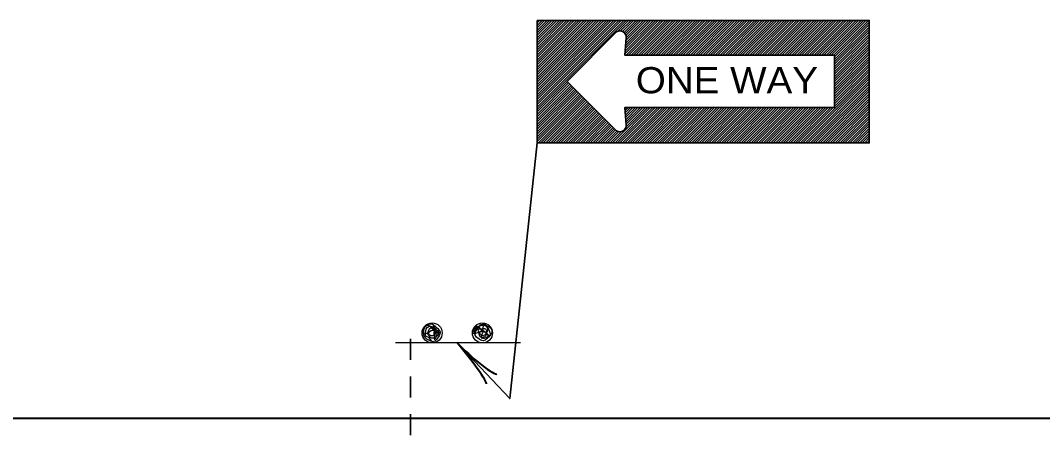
# Model space of a CAD drawing. Extents: x 930 to 1610, y -455 to -15.
# Drawn here: x 1082.5 to 1140.9, y -157.4 to -133.7 of the extents above; entities that cross this region are included whole.
import ezdxf
from ezdxf.enums import TextEntityAlignment as Align

# ---------------------------------------------------------------- set-up
doc = ezdxf.new("R2010")
doc.units = 0
doc.header["$LTSCALE"] = 0.8
doc.linetypes.add('SHORT_DASHED', pattern=[2.7, 1.5, -1.2])
doc.layers.add('1', color=7, linetype='Continuous', lineweight=53)
doc.layers.add('4', color=7, linetype='Continuous', lineweight=25)

msp = doc.modelspace()

# ---------------------------------------------------------------- linework, layer by layer
at = {"layer": '1', "lineweight": 35}
for p, q in [((1112.015, -133.7118), (1112.0164, -133.7104)), ((1112.015, -133.8533), (1112.1578, -133.7104)), ((1112.015, -133.9947), (1112.2993, -133.7104)), ((1112.015, -134.1361), (1112.4407, -133.7104)), ((1112.015, -134.2775), (1112.5821, -133.7104)), ((1112.015, -134.4189), (1112.7235, -133.7104)), ((1112.015, -134.5603), (1112.8649, -133.7104)), ((1112.015, -134.7018), (1113.0063, -133.7104)), ((1112.015, -134.8432), (1113.1477, -133.7104)), ((1112.015, -134.9846), (1113.2892, -133.7104)), ((1112.015, -135.126), (1113.4306, -133.7104)), ((1112.015, -135.2674), (1113.572, -133.7104)), ((1112.015, -135.4088), (1113.7134, -133.7104)), ((1112.015, -135.5503), (1113.8548, -133.7104)), ((1112.015, -135.6917), (1113.9962, -133.7104)), ((1112.015, -135.8331), (1114.1377, -133.7104)), ((1112.015, -135.9746), (1114.2792, -133.7104)), ((1112.015, -136.116), (1114.4206, -133.7104)), ((1112.015, -136.2574), (1114.562, -133.7104)), ((1112.015, -136.3988), (1114.7034, -133.7104)), ((1112.015, -136.5402), (1114.8448, -133.7104)), ((1112.015, -136.6817), (1114.9862, -133.7104)), ((1112.015, -136.8231), (1115.1277, -133.7104)), ((1112.015, -136.9645), (1115.2691, -133.7104)), ((1112.015, -137.1059), (1115.4105, -133.7104)), ((1112.015, -137.2473), (1115.5519, -133.7104)), ((1112.015, -137.3887), (1115.6933, -133.7104)), ((1112.015, -137.5302), (1115.8347, -133.7104)), ((1112.015, -137.6716), (1115.9762, -133.7104)), ((1112.015, -137.813), (1116.1176, -133.7104)), ((1112.015, -137.9544), (1116.259, -133.7104)), ((1112.015, -138.0958), (1116.4004, -133.7104)), ((1112.015, -138.2372), (1116.5418, -133.7104)), ((1112.015, -138.3787), (1116.6833, -133.7104)), ((1112.015, -138.5202), (1116.8247, -133.7104)), ((1112.015, -138.6616), (1116.9662, -133.7104)), ((1112.015, -138.803), (1117.1076, -133.7104)), ((1116.6278, -134.3316), (1117.249, -133.7104)), ((1116.7874, -134.3134), (1117.3904, -133.7104)), ((1116.8985, -134.3438), (1117.5318, -133.7104)), ((1116.9851, -134.3986), (1117.6733, -133.7104)), ((1117.0301, -135.6263), (1118.946, -133.7104)), ((1117.0437, -135.4713), (1118.8046, -133.7104)), ((1117.0512, -134.4739), (1117.8147, -133.7104)), ((1117.0573, -135.3164), (1118.6632, -133.7104)), ((1117.0707, -135.1614), (1118.5217, -133.7104)), ((1117.0843, -135.0064), (1118.3803, -133.7104)), ((1117.0963, -134.5702), (1117.9561, -133.7104)), ((1117.0979, -134.8514), (1118.2389, -133.7104)), ((1117.1057, -135.6922), (1119.0874, -133.7104)), ((1117.1115, -134.6965), (1118.0975, -133.7104)), ((1117.2471, -135.6922), (1119.2288, -133.7104)), ((1117.3886, -135.6922), (1119.3703, -133.7104)), ((1117.53, -135.6922), (1119.5117, -133.7104)), ((1117.6714, -135.6922), (1119.6532, -133.7104)), ((1117.8128, -135.6922), (1119.7946, -133.7104)), ((1117.9543, -135.6922), (1119.936, -133.7104)), ((1118.0957, -135.6922), (1120.0774, -133.7104)), ((1118.2371, -135.6922), (1120.2188, -133.7104)), ((1118.3785, -135.6922), (1120.3602, -133.7104)), ((1118.5199, -135.6922), (1120.5017, -133.7104)), ((1118.6613, -135.6922), (1120.6431, -133.7104)), ((1118.8028, -135.6922), (1120.7845, -133.7104)), ((1118.9442, -135.6922), (1120.9259, -133.7104)), ((1119.0856, -135.6922), (1121.0673, -133.7104)), ((1119.227, -135.6922), (1121.2088, -133.7104)), ((1119.3684, -135.6922), (1121.3502, -133.7104)), ((1119.5098, -135.6922), (1121.4916, -133.7104)), ((1119.6512, -135.6922), (1121.633, -133.7104)), ((1119.7927, -135.6922), (1121.7744, -133.7104)), ((1119.9342, -135.6922), (1121.9159, -133.7104)), ((1120.0756, -135.6922), (1122.0573, -133.7104)), ((1120.217, -135.6922), (1122.1988, -133.7104)), ((1120.3584, -135.6922), (1122.3402, -133.7104)), ((1120.4998, -135.6922), (1122.4816, -133.7104)), ((1120.6412, -135.6922), (1122.623, -133.7104)), ((1120.7827, -135.6922), (1122.7644, -133.7104)), ((1120.9241, -135.6922), (1122.9058, -133.7104)), ((1121.0655, -135.6922), (1123.0472, -133.7104)), ((1121.2069, -135.6922), (1123.1887, -133.7104)), ((1121.3483, -135.6922), (1123.3301, -133.7104)), ((1121.4897, -135.6922), (1123.4715, -133.7104)), ((1121.6312, -135.6922), (1123.6129, -133.7104)), ((1121.7726, -135.6922), (1123.7543, -133.7104)), ((1121.914, -135.6922), (1123.8957, -133.7104)), ((1122.0554, -135.6922), (1124.0372, -133.7104)), ((1122.1968, -135.6922), (1124.1786, -133.7104)), ((1122.3383, -135.6922), (1124.3201, -133.7104)), ((1122.4797, -135.6922), (1124.4615, -133.7104)), ((1122.6212, -135.6922), (1124.6029, -133.7104)), ((1122.7626, -135.6922), (1124.7443, -133.7104)), ((1122.904, -135.6922), (1124.8857, -133.7104)), ((1123.0454, -135.6922), (1125.0272, -133.7104)), ((1123.1868, -135.6922), (1125.1686, -133.7104)), ((1123.3283, -135.6922), (1125.31, -133.7104)), ((1123.4697, -135.6922), (1125.4514, -133.7104)), ((1123.6111, -135.6922), (1125.5928, -133.7104)), ((1123.7525, -135.6922), (1125.7342, -133.7104)), ((1123.8939, -135.6922), (1125.8757, -133.7104)), ((1124.0353, -135.6922), (1126.0171, -133.7104)), ((1124.1767, -135.6922), (1126.1585, -133.7104)), ((1124.3182, -135.6922), (1126.2999, -133.7104)), ((1124.4596, -135.6922), (1126.4413, -133.7104)), ((1124.601, -135.6922), (1126.5828, -133.7104)), ((1124.7424, -135.6922), (1126.7242, -133.7104)), ((1124.8839, -135.6922), (1126.8657, -133.7104)), ((1125.0253, -135.6922), (1127.0071, -133.7104)), ((1125.1667, -135.6922), (1127.1485, -133.7104)), ((1125.3082, -135.6922), (1127.2899, -133.7104)), ((1125.4496, -135.6922), (1127.4313, -133.7104)), ((1125.591, -135.6922), (1127.5728, -133.7104)), ((1125.7324, -135.6922), (1127.7142, -133.7104)), ((1125.8738, -135.6922), (1127.8556, -133.7104)), ((1126.0152, -135.6922), (1127.997, -133.7104)), ((1126.1567, -135.6922), (1128.1384, -133.7104)), ((1126.2981, -135.6922), (1128.2798, -133.7104)), ((1126.4395, -135.6922), (1128.4212, -133.7104)), ((1126.5809, -135.6922), (1128.5627, -133.7104)), ((1126.7223, -135.6922), (1128.7041, -133.7104)), ((1126.8637, -135.6922), (1128.8455, -133.7104)), ((1127.0052, -135.6922), (1128.9869, -133.7104)), ((1127.1466, -135.6922), (1129.1283, -133.7104)), ((1127.288, -135.6922), (1129.2697, -133.7104)), ((1127.4295, -135.6922), (1129.4112, -133.7104)), ((1127.5709, -135.6922), (1129.5527, -133.7104)), ((1127.7123, -135.6922), (1129.6941, -133.7104)), ((1127.8537, -135.6922), (1129.8355, -133.7104)), ((1127.9952, -135.6922), (1129.9769, -133.7104)), ((1128.1366, -135.6922), (1130.1183, -133.7104)), ((1128.278, -135.6922), (1130.2597, -133.7104)), ((1128.4194, -135.6922), (1130.4012, -133.7104)), ((1128.5608, -135.6922), (1130.5426, -133.7104)), ((1128.7023, -135.6922), (1130.684, -133.7104)), ((1128.8437, -135.6922), (1130.8254, -133.7104)), ((1128.9851, -135.6922), (1130.9668, -133.7104)), ((1129.0243, -135.7943), (1131.015, -133.8037)), ((1113.7314, -137.1922), (1116.5598, -134.3637)), ((1129.0243, -135.9357), (1131.015, -133.9451)), ((1129.0243, -136.0772), (1131.015, -134.0865)), ((1129.0243, -136.2186), (1131.015, -134.2279)), ((1129.0243, -136.36), (1131.015, -134.3693)), ((1129.0243, -136.5014), (1131.015, -134.5108)), ((1129.0243, -136.6429), (1131.015, -134.6523)), ((1129.0243, -136.7843), (1131.015, -134.7937)), ((1129.0243, -136.9257), (1131.015, -134.9351)), ((1129.0243, -137.0672), (1131.015, -135.0765)), ((1129.0243, -137.2086), (1131.015, -135.2179)), ((1129.0243, -137.35), (1131.015, -135.3593)), ((1129.0243, -137.4914), (1131.015, -135.5007)), ((1129.0243, -137.6328), (1131.015, -135.6422)), ((1129.0243, -137.7742), (1131.015, -135.7836)), ((1129.0243, -137.9157), (1131.015, -135.925)), ((1129.0243, -138.0571), (1131.015, -136.0664)), ((1129.0243, -138.1985), (1131.015, -136.2078)), ((1127.0781, -140.7104), (1131.015, -136.7735)), ((1129.0243, -138.3399), (1131.015, -136.3492)), ((1129.0243, -138.4813), (1131.015, -136.4907)), ((1129.0243, -138.6227), (1131.015, -136.6321)), ((1112.015, -138.9444), (1113.7493, -137.2101)), ((1112.015, -139.0858), (1113.82, -137.2807)), ((1112.015, -139.2272), (1113.8908, -137.3515)), ((1116.5598, -140.0206), (1113.7314, -137.1922)), ((1127.2195, -140.7104), (1131.015, -136.9149)), ((1127.3609, -140.7104), (1131.015, -137.0563)), ((1127.5024, -140.7104), (1131.015, -137.1978)), ((1127.6438, -140.7104), (1131.015, -137.3392)), ((1112.015, -139.3687), (1113.9614, -137.4222)), ((1112.015, -139.5101), (1114.0322, -137.4929)), ((1112.015, -139.6515), (1114.1028, -137.5636)), ((1112.015, -139.7929), (1114.1736, -137.6343)), ((1112.015, -139.9343), (1114.2443, -137.7051)), ((1112.015, -140.0757), (1114.315, -137.7757)), ((1112.015, -140.2172), (1114.3857, -137.8465)), ((1112.015, -140.3586), (1114.4564, -137.9172)), ((1127.7852, -140.7104), (1131.015, -137.4807)), ((1127.9267, -140.7104), (1131.015, -137.6221)), ((1128.0681, -140.7104), (1131.015, -137.7635)), ((1128.2095, -140.7104), (1131.015, -137.9049)), ((1112.015, -140.5), (1114.5272, -137.9879)), ((1112.015, -140.6414), (1114.5978, -138.0586)), ((1112.0874, -140.7104), (1114.6686, -138.1293)), ((1112.2288, -140.7104), (1114.7392, -138.2)), ((1112.3703, -140.7104), (1114.81, -138.2707)), ((1112.5117, -140.7104), (1114.8807, -138.3414)), ((1112.6532, -140.7104), (1114.9514, -138.4122)), ((1112.7946, -140.7104), (1115.0221, -138.4828)), ((1112.936, -140.7104), (1115.0928, -138.5536)), ((1128.3509, -140.7104), (1131.015, -138.0463)), ((1128.4923, -140.7104), (1131.015, -138.1877)), ((1128.6337, -140.7104), (1131.015, -138.3292)), ((1128.7752, -140.7104), (1131.015, -138.4706)), ((1113.0774, -140.7104), (1115.1635, -138.6242)), ((1113.2188, -140.7104), (1115.2342, -138.695)), ((1113.3602, -140.7104), (1115.3049, -138.7657)), ((1113.5017, -140.7104), (1115.3757, -138.8364)), ((1113.6431, -140.7104), (1115.4464, -138.9072)), ((1113.7845, -140.7104), (1115.5171, -138.9778)), ((1113.9259, -140.7104), (1115.5878, -139.0486)), ((1114.0673, -140.7104), (1115.6585, -139.1192)), ((1116.3301, -140.7104), (1118.3483, -138.6922)), ((1116.4715, -140.7104), (1118.4897, -138.6922)), ((1116.6129, -140.7104), (1118.6312, -138.6922)), ((1116.7543, -140.7104), (1118.7726, -138.6922)), ((1116.8957, -140.7104), (1118.914, -138.6922)), ((1117.0284, -138.7392), (1117.0756, -138.6922)), ((1117.0372, -140.7104), (1119.0554, -138.6922)), ((1117.0398, -138.8693), (1117.217, -138.6922)), ((1117.0512, -138.9993), (1117.3584, -138.6922)), ((1117.0626, -139.1294), (1117.4998, -138.6922)), ((1117.074, -139.2594), (1117.6412, -138.6922)), ((1117.0853, -139.3895), (1117.7827, -138.6922)), ((1117.0967, -139.5195), (1117.9241, -138.6922)), ((1117.1011, -139.798), (1118.2069, -138.6922)), ((1117.1081, -139.6496), (1118.0655, -138.6922)), ((1117.1786, -140.7104), (1119.1968, -138.6922)), ((1117.3201, -140.7104), (1119.3383, -138.6922)), ((1117.4615, -140.7104), (1119.4797, -138.6922)), ((1117.6029, -140.7104), (1119.6212, -138.6922)), ((1117.7443, -140.7104), (1119.7626, -138.6922)), ((1117.8857, -140.7104), (1119.904, -138.6922)), ((1118.0272, -140.7104), (1120.0454, -138.6922)), ((1118.1686, -140.7104), (1120.1868, -138.6922)), ((1118.31, -140.7104), (1120.3283, -138.6922)), ((1118.4514, -140.7104), (1120.4697, -138.6922)), ((1118.5928, -140.7104), (1120.6111, -138.6922)), ((1118.7342, -140.7104), (1120.7525, -138.6922)), ((1118.8757, -140.7104), (1120.8939, -138.6922)), ((1119.0171, -140.7104), (1121.0353, -138.6922)), ((1119.1585, -140.7104), (1121.1767, -138.6922)), ((1119.2999, -140.7104), (1121.3182, -138.6922)), ((1119.4413, -140.7104), (1121.4596, -138.6922)), ((1119.5828, -140.7104), (1121.601, -138.6922)), ((1119.7242, -140.7104), (1121.7424, -138.6922)), ((1119.8657, -140.7104), (1121.8839, -138.6922)), ((1120.0071, -140.7104), (1122.0253, -138.6922)), ((1120.1485, -140.7104), (1122.1667, -138.6922)), ((1120.2899, -140.7104), (1122.3082, -138.6922)), ((1120.4313, -140.7104), (1122.4496, -138.6922)), ((1120.5728, -140.7104), (1122.591, -138.6922)), ((1120.7142, -140.7104), (1122.7324, -138.6922)), ((1120.8556, -140.7104), (1122.8738, -138.6922)), ((1120.997, -140.7104), (1123.0152, -138.6922)), ((1121.1384, -140.7104), (1123.1567, -138.6922)), ((1121.2798, -140.7104), (1123.2981, -138.6922)), ((1121.4212, -140.7104), (1123.4395, -138.6922)), ((1121.5627, -140.7104), (1123.5809, -138.6922)), ((1121.7041, -140.7104), (1123.7223, -138.6922)), ((1121.8455, -140.7104), (1123.8637, -138.6922)), ((1121.9869, -140.7104), (1124.0052, -138.6922)), ((1122.1283, -140.7104), (1124.1466, -138.6922)), ((1122.2697, -140.7104), (1124.288, -138.6922)), ((1122.4112, -140.7104), (1124.4295, -138.6922)), ((1122.5527, -140.7104), (1124.5709, -138.6922)), ((1122.6941, -140.7104), (1124.7123, -138.6922)), ((1122.8355, -140.7104), (1124.8537, -138.6922)), ((1122.9769, -140.7104), (1124.9952, -138.6922)), ((1123.1183, -140.7104), (1125.1366, -138.6922)), ((1123.2597, -140.7104), (1125.278, -138.6922)), ((1123.4012, -140.7104), (1125.4194, -138.6922)), ((1123.5426, -140.7104), (1125.5608, -138.6922)), ((1123.684, -140.7104), (1125.7023, -138.6922)), ((1123.8254, -140.7104), (1125.8437, -138.6922)), ((1123.9668, -140.7104), (1125.9851, -138.6922)), ((1124.1082, -140.7104), (1126.1265, -138.6922)), ((1124.2497, -140.7104), (1126.2679, -138.6922)), ((1124.3911, -140.7104), (1126.4093, -138.6922)), ((1124.5325, -140.7104), (1126.5507, -138.6922)), ((1124.6739, -140.7104), (1126.6922, -138.6922)), ((1124.8153, -140.7104), (1126.8336, -138.6922)), ((1124.9568, -140.7104), (1126.9751, -138.6922)), ((1125.0983, -140.7104), (1127.1165, -138.6922)), ((1125.2397, -140.7104), (1127.2579, -138.6922)), ((1125.3811, -140.7104), (1127.3993, -138.6922)), ((1125.5225, -140.7104), (1127.5407, -138.6922)), ((1125.6639, -140.7104), (1127.6822, -138.6922)), ((1125.8053, -140.7104), (1127.8236, -138.6922)), ((1125.9468, -140.7104), (1127.965, -138.6922)), ((1126.0882, -140.7104), (1128.1064, -138.6922)), ((1126.2296, -140.7104), (1128.2478, -138.6922)), ((1126.371, -140.7104), (1128.3892, -138.6922)), ((1126.5124, -140.7104), (1128.5307, -138.6922)), ((1126.6538, -140.7104), (1128.6721, -138.6922)), ((1126.7952, -140.7104), (1128.8135, -138.6922)), ((1126.9367, -140.7104), (1128.9549, -138.6922)), ((1128.9166, -140.7104), (1131.015, -138.612)), ((1129.058, -140.7104), (1131.015, -138.7534)), ((1129.1994, -140.7104), (1131.015, -138.8948)), ((1129.3408, -140.7104), (1131.015, -139.0362)), ((1114.2088, -140.7104), (1115.7292, -139.19)), ((1114.3502, -140.7104), (1115.7999, -139.2607)), ((1114.4916, -140.7104), (1115.8707, -139.3314)), ((1114.633, -140.7104), (1115.9413, -139.4021)), ((1114.7744, -140.7104), (1116.0121, -139.4728)), ((1114.9159, -140.7104), (1116.0828, -139.5435)), ((1115.0573, -140.7104), (1116.1535, -139.6142)), ((1115.1988, -140.7104), (1116.2242, -139.6849)), ((1129.4823, -140.7104), (1131.015, -139.1777)), ((1129.6237, -140.7104), (1131.015, -139.3191)), ((1129.7651, -140.7104), (1131.015, -139.4605)), ((1129.9066, -140.7104), (1131.015, -139.602)), ((1115.3402, -140.7104), (1116.2949, -139.7557)), ((1115.4816, -140.7104), (1116.3656, -139.8263)), ((1115.623, -140.7104), (1116.4363, -139.8971)), ((1115.7644, -140.7104), (1116.507, -139.9677)), ((1115.9058, -140.7104), (1116.5828, -140.0334)), ((1116.0473, -140.7104), (1116.6893, -140.0683)), ((1116.1887, -140.7104), (1116.837, -140.0621)), ((1130.048, -140.7104), (1131.015, -139.7434)), ((1130.1894, -140.7104), (1131.015, -139.8848)), ((1130.3308, -140.7104), (1131.015, -140.0263)), ((1130.4723, -140.7104), (1131.015, -140.1677)), ((1130.6137, -140.7104), (1131.015, -140.3091)), ((1130.7551, -140.7104), (1131.015, -140.4505)), ((1130.8965, -140.7104), (1131.015, -140.5919))]:
    msp.add_line(p, q, dxfattribs=at)
at = {"layer": '1', "linetype": 'SHORT_DASHED', "lineweight": 35}
msp.add_line((1104.7645, -183.3509), (1104.7645, -151.35), dxfattribs=at)
at = {"layer": '1', "lineweight": 25}
msp.add_line((1103.9173, -152.1299), (1111.0573, -152.1299), dxfattribs=at)
at = {"layer": '1', "lineweight": 40}
msp.add_line((966.4582, -156.4573), (1169.9084, -156.4573), dxfattribs=at)
at = {"layer": '1', "lineweight": 35}
msp.add_lwpolyline([(1112.015, -133.7104), (1131.015, -133.7104), (1131.015, -140.7104), (1112.015, -140.7104)], close=True, dxfattribs=at)
for points in [[(1117.1115, -134.696), (1117.0243, -135.6922), (1129.0243, -135.6922), (1129.0243, -138.6922), (1117.0243, -138.6922), (1117.1115, -139.6883)], [(1107.4311, -152.1299), (1110.4525, -155.332), (1112.015, -140.7104)]]:
    msp.add_lwpolyline(points, dxfattribs=at)
for centre, start, end in [((1116.7484, -134.6747), 356.63551, 121.23355), ((1116.7484, -139.7097), 238.76645, 3.36449)]:
    msp.add_arc(centre, 0.3637, start, end, dxfattribs=at)
at = {"layer": '1', "lineweight": 40}
for centre, major_axis, ratio, start_param, end_param in [((1108.0462, -153.0901), (-1.0777, 1.3981), 0.07063, 3.1407148, 5.41811), ((1108.3809, -152.734), (-1.3391, 1.1916), 0.122415, 0.8963533, 3.1415927)]:
    msp.add_ellipse(centre, major_axis=major_axis, ratio=ratio, start_param=start_param, end_param=end_param, dxfattribs=at)
at = {"layer": '1', "lineweight": 25}
for points in [[(1106.0173, -152.0739), (1105.7093, -151.9339), (1105.5133, -151.6259), (1105.5693, -151.2899), (1105.9333, -151.0659), (1106.2693, -151.2619), (1106.4653, -151.5419), (1106.4093, -151.7379), (1106.0173, -152.0739), (1105.8213, -151.8499), (1105.6533, -151.7659), (1105.6253, -151.5979), (1105.8213, -151.2059), (1106.0173, -151.2339), (1106.1573, -151.3459), (1106.3813, -151.4859), (1106.2133, -151.8219), (1105.9893, -151.8779), (1105.8493, -151.7659), (1105.7653, -151.5979), (1105.8213, -151.4299), (1105.8773, -151.3179), (1106.1573, -151.4019), (1106.1013, -151.5979), (1106.1013, -151.7099), (1105.8773, -151.7099), (1105.8213, -151.5419), (1106.1293, -151.4299), (1106.1853, -151.4579), (1106.4373, -151.7099), (1106.0733, -151.1779), (1106.1573, -151.4299), (1105.7373, -151.1499), (1105.5413, -151.6259), (1106.1293, -151.4299), (1106.1573, -151.9339), (1106.2413, -151.8219), (1106.1293, -151.4299)], [(1108.8453, -152.0179), (1108.5653, -151.8219), (1108.4253, -151.5419), (1108.5093, -151.3459), (1108.8173, -151.1499), (1109.1253, -151.1499), (1109.4333, -151.4579), (1109.2373, -151.8219), (1108.8453, -152.0179), (1108.6773, -151.9059), (1108.5373, -151.8219), (1108.4813, -151.5699), (1108.6773, -151.2339), (1108.7893, -151.0939), (1109.1813, -151.3179), (1109.1253, -151.5979), (1109.0693, -151.7659), (1108.9573, -151.8219), (1108.7893, -151.8219), (1108.7053, -151.6539), (1108.6773, -151.3459), (1108.8733, -151.3459), (1109.0133, -151.3179), (1109.1253, -151.4859), (1108.9293, -151.7379), (1108.7613, -151.6259), (1108.7333, -151.5139), (1108.9293, -151.4859), (1108.9013, -151.4299), (1109.3213, -151.7379), (1108.9573, -151.0659), (1108.8733, -151.4579), (1108.6213, -151.2059), (1108.3413, -151.5979), (1108.9293, -151.4859), (1108.8173, -151.8499), (1109.2093, -151.7659), (1108.9293, -151.4859)]]:
    msp.add_spline(points, degree=3, dxfattribs=at)
at = {"layer": '4'}
for centre in [(1106.0108, -151.5791), (1108.8903, -151.5789)]:
    msp.add_circle(centre, 0.574, dxfattribs=at)

# ---------------------------------------------------------------- texts
at = {"layer": '1', "width": 1.1}
msp.add_text('ONE WAY', height=1.5, dxfattribs=at).set_placement((1122.8719, -137.8782), align=Align.CENTER)

doc.saveas('drawing.dxf')
